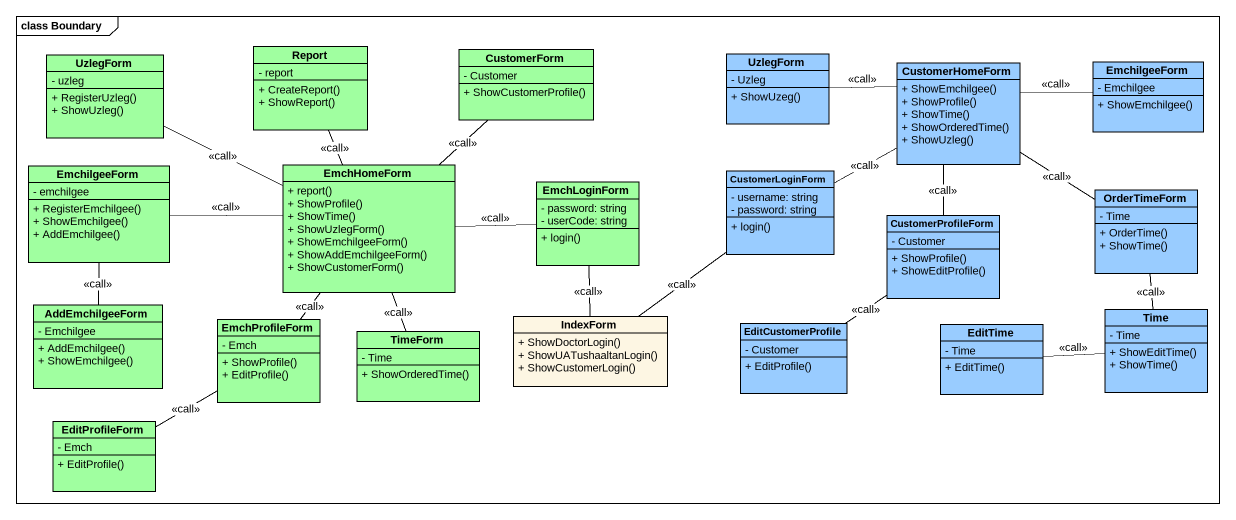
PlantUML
@startuml
mainframe class Boundary
hide circle
hide empty members
skinparam classAttributeIconSize 0
class Report #A0FFA0 {
  - report
  + CreateReport()
  + ShowReport()
}
class CustomerForm #A0FFA0 {
  - Customer
  + ShowCustomerProfile()
}
class UzlegForm #A0FFA0 {
  - uzleg
  + RegisterUzleg()
  + ShowUzleg()
}
class "UzlegForm" as UzlegForm_2 #99CCFF {
  - Uzleg
  + ShowUzeg()
}
class CustomerHomeForm #99CCFF {
  + ShowEmchilgee()
  + ShowProfile()
  + ShowTime()
  + ShowOrderedTime()
  + ShowUzleg()
}
class EmchilgeeForm #99CCFF {
  - Emchilgee
  + ShowEmchilgee()
}
class "EmchilgeeForm" as EmchilgeeForm_2 #A0FFA0 {
  - emchilgee
  + RegisterEmchilgee()
  + ShowEmchilgee()
  + AddEmchilgee()
}
class EmchHomeForm #A0FFA0 {
  + report()
  + ShowProfile()
  + ShowTime()
  + ShowUzlegForm()
  + ShowEmchilgeeForm()
  + ShowAddEmchilgeeForm()
  + ShowCustomerForm()
}
class EmchLoginForm #A0FFA0 {
  - password: string
  - userCode: string
  + login()
}
class CustomerLoginForm #99CCFF {
  - username: string
  - password: string
  + login()
}
class CustomerProfileForm #99CCFF {
  - Customer
  + ShowProfile()
  + ShowEditProfile()
}
class OrderTimeForm #99CCFF {
  - Time
  + OrderTime()
  + ShowTime()
}
class AddEmchilgeeForm #A0FFA0 {
  - Emchilgee
  + AddEmchilgee()
  + ShowEmchilgee()
}
class EmchProfileForm #A0FFA0 {
  - Emch
  + ShowProfile()
  + EditProfile()
}
class IndexForm {
  + ShowDoctorLogin()
  + ShowUATushaaltanLogin()
  + ShowCustomerLogin()
}
class Time #99CCFF {
  - Time
  + ShowEditTime()
  + ShowTime()
}
class TimeForm #A0FFA0 {
  - Time
  + ShowOrderedTime()
}
class EditCustomerProfile #99CCFF {
  - Customer
  + EditProfile()
}
class EditTime #99CCFF {
  - Time
  + EditTime()
}
class EditProfileForm #A0FFA0 {
  - Emch
  + EditProfile()
}
Report -- EmchHomeForm : <<call>>
CustomerForm -- EmchHomeForm : <<call>>
UzlegForm -right- EmchHomeForm : <<call>>
UzlegForm_2 -right- CustomerHomeForm : <<call>>
CustomerHomeForm -right- EmchilgeeForm : <<call>>
CustomerHomeForm -- CustomerProfileForm : <<call>>
CustomerHomeForm -- OrderTimeForm : <<call>>
EmchilgeeForm_2 -right- EmchHomeForm : <<call>>
EmchilgeeForm_2 -- AddEmchilgeeForm : <<call>>
EmchHomeForm -- EmchProfileForm : <<call>>
EmchHomeForm -- TimeForm : <<call>>
EmchLoginForm -left- EmchHomeForm : <<call>>
EmchLoginForm -- IndexForm : <<call>>
CustomerLoginForm -right- CustomerHomeForm : <<call>>
CustomerLoginForm -- IndexForm : <<call>>
CustomerProfileForm -- EditCustomerProfile : <<call>>
OrderTimeForm -- Time : <<call>>
Time -left- EditTime : <<call>>
EditProfileForm -right- EmchProfileForm : <<call>>
@enduml
